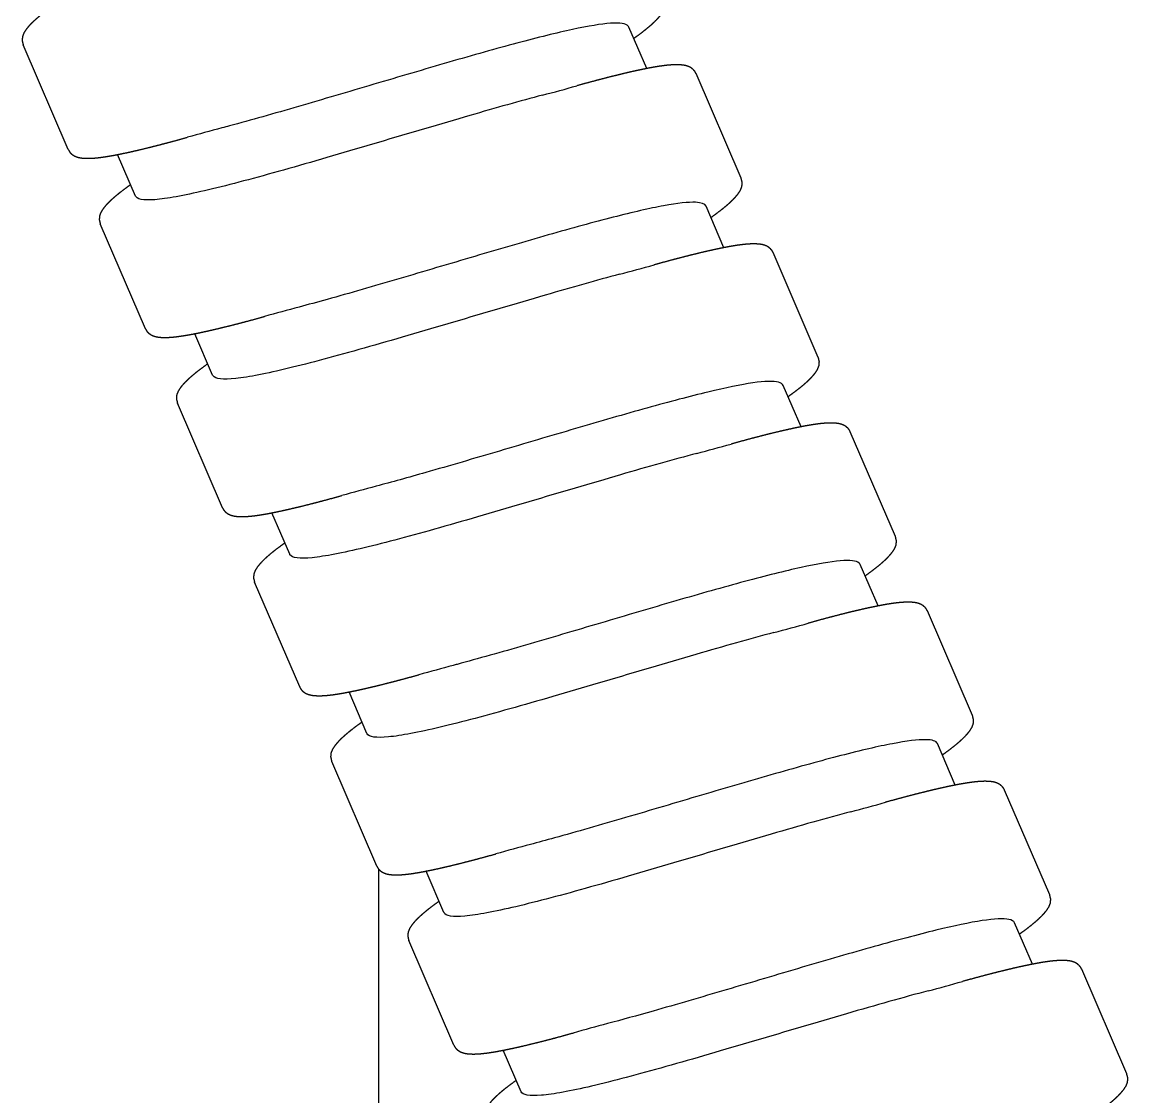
# Model space of a CAD drawing. Extents: x 1919 to 2339, y -1533 to -939.
# Drawn here: x 2257.51 to 2262.61, y -1281.3 to -1276.34 of the extents above; entities that cross this region are included whole.
import ezdxf

# ---------------------------------------------------------------- set-up
doc = ezdxf.new("R2010")
doc.units = 0
doc.header["$LTSCALE"] = 7
doc.header["$MEASUREMENT"] = 0
doc.layers.add('DWG', color=7, linetype='CONTINUOUS')

msp = doc.modelspace()

# ---------------------------------------------------------------- linework, layer by layer
at = {"layer": 'DWG'}
for p, q in [((2260.3937, -1276.5529), (2260.3113, -1276.3617)), ((2257.7239, -1276.9269), (2257.5157, -1276.4435)), ((2260.8295, -1277.0592), (2260.6213, -1276.5759)), ((2258.0339, -1277.1411), (2257.9515, -1276.9498)), ((2260.7497, -1277.3795), (2260.6673, -1277.1883)), ((2258.0798, -1277.7535), (2257.8717, -1277.2701)), ((2261.1855, -1277.8858), (2260.9773, -1277.4025)), ((2258.3899, -1277.9677), (2258.3075, -1277.7764)), ((2261.1057, -1278.2061), (2261.0233, -1278.0149)), ((2258.4358, -1278.5801), (2258.2277, -1278.0967)), ((2261.5415, -1278.7124), (2261.3333, -1278.2291)), ((2258.7459, -1278.7943), (2258.6635, -1278.603)), ((2261.4617, -1279.0327), (2261.3793, -1278.8415)), ((2258.7918, -1279.4067), (2258.5837, -1278.9233)), ((2261.8975, -1279.539), (2261.6893, -1279.0557)), ((2259.1018, -1279.6209), (2259.0195, -1279.4296)), ((2261.8176, -1279.8593), (2261.7353, -1279.6681)), ((2259.1478, -1280.2333), (2258.9397, -1279.7499)), ((2262.2535, -1280.3656), (2262.0453, -1279.8823)), ((2259.1558, -1280.2463), (2259.1558, -1306.701)), ((2259.4578, -1280.4475), (2259.3755, -1280.2562)), ((2262.1736, -1280.6859), (2262.0913, -1280.4947)), ((2259.5038, -1281.0599), (2259.2957, -1280.5765)), ((2262.6094, -1281.1922), (2262.4013, -1280.7089)), ((2259.8138, -1281.2741), (2259.7315, -1281.0828))]:
    msp.add_line(p, q, dxfattribs=at)
for centre, start, end in [((2256.0739, -1262.2507), 284.90111, 285.53358), ((2262.2713, -1291.2521), 104.90111, 105.53358), ((2256.4299, -1263.0773), 284.90111, 285.53358), ((2262.6273, -1292.0787), 104.90111, 105.53358), ((2256.7859, -1263.9039), 284.90111, 285.53358), ((2262.9833, -1292.9053), 104.90111, 105.53358), ((2257.1419, -1264.7305), 284.90111, 285.53358), ((2263.3393, -1293.7319), 104.90111, 105.53358), ((2257.4978, -1265.5571), 284.90111, 285.53358), ((2263.6953, -1294.5585), 104.90111, 105.53358), ((2257.8538, -1266.3837), 284.90111, 285.53358), ((2264.0513, -1295.3851), 104.90111, 105.53358)]:
    msp.add_arc(centre, 14.927, start, end, dxfattribs=at)
for points, degree, knots in [([(2257.6555, -1276.2623), (2257.6535, -1276.2637), (2257.64, -1276.2735), (2257.6271, -1276.283), (2257.6149, -1276.2922), (2257.6034, -1276.3012), (2257.5925, -1276.31), (2257.5823, -1276.3185), (2257.5727, -1276.3269), (2257.5638, -1276.335), (2257.5556, -1276.3429), (2257.548, -1276.3507), (2257.541, -1276.3582), (2257.5292, -1276.3726), (2257.5191, -1276.3882), (2257.5124, -1276.4051), (2257.5107, -1276.4235), (2257.5157, -1276.4435)], 1, [2.573214, 2.573214, 2.597065, 2.768811, 2.940557, 3.112303, 3.284049, 3.455795, 3.627541, 3.799287, 3.971033, 4.142779, 4.314525, 4.486271, 4.801816, 5.11736, 5.432905, 5.74845, 6.063995, 6.063995]), ([(2260.3337, -1276.4139), (2260.3357, -1276.4125), (2260.3492, -1276.4027), (2260.3621, -1276.3932), (2260.3743, -1276.3839), (2260.3858, -1276.3749), (2260.3967, -1276.3662), (2260.4069, -1276.3576), (2260.4165, -1276.3493), (2260.4254, -1276.3412), (2260.4336, -1276.3332), (2260.4412, -1276.3255), (2260.4482, -1276.3179), (2260.46, -1276.3036), (2260.4701, -1276.288), (2260.4769, -1276.271), (2260.4785, -1276.2526), (2260.4735, -1276.2326)], 1, [2.573214, 2.573214, 2.597069, 2.768815, 2.940561, 3.112307, 3.284053, 3.455799, 3.627545, 3.799291, 3.971037, 4.142783, 4.314529, 4.486275, 4.801819, 5.117363, 5.432907, 5.748451, 6.063995, 6.063995]), ([(2260.3113, -1276.3617), (2260.3106, -1276.3599), (2260.3015, -1276.3459), (2260.2432, -1276.3373), (2260.0648, -1276.3668), (2259.8047, -1276.4314), (2259.4852, -1276.5217), (2259.1339, -1276.6256), (2258.7814, -1276.73), (2258.553, -1276.7949), (2258.4444, -1276.824), (2258.4328, -1276.8271)], 3, [75.891536, 75.891536, 75.891536, 75.891536, 75.932049, 76.235777, 76.539505, 76.843234, 77.146962, 77.45069, 77.754418, 78.058146, 78.094827, 78.094827, 78.094827, 78.094827]), ([(2260.6213, -1276.5759), (2260.6182, -1276.5697), (2260.6143, -1276.5641), (2260.6099, -1276.5591), (2260.6051, -1276.5547), (2260.6001, -1276.5509), (2260.5949, -1276.5477), (2260.5898, -1276.5451), (2260.5818, -1276.5419), (2260.5739, -1276.5396), (2260.5658, -1276.5379), (2260.5575, -1276.5368), (2260.549, -1276.5361), (2260.5373, -1276.5356), (2260.5249, -1276.5356), (2260.5117, -1276.5361), (2260.4977, -1276.5371), (2260.4829, -1276.5385), (2260.4673, -1276.5405), (2260.4508, -1276.5428), (2260.4334, -1276.5456), (2260.4152, -1276.5488), (2260.3961, -1276.5524), (2260.3761, -1276.5564), (2260.3569, -1276.5604), (2260.3369, -1276.5648), (2260.3162, -1276.5694), (2260.2947, -1276.5744), (2260.2725, -1276.5797), (2260.2496, -1276.5853), (2260.226, -1276.5912), (2260.2018, -1276.5974), (2260.1769, -1276.6039), (2260.1514, -1276.6106), (2260.1253, -1276.6177), (2260.0986, -1276.6249), (2260.0714, -1276.6324)], 1, [0, 0, 0.098664, 0.197327, 0.295991, 0.394654, 0.493318, 0.591981, 0.690645, 0.844484, 0.998324, 1.152163, 1.306002, 1.459842, 1.661125, 1.862407, 2.06369, 2.264972, 2.466255, 2.667538, 2.86882, 3.070103, 3.271386, 3.472668, 3.673951, 3.858158, 4.042365, 4.226572, 4.410779, 4.594986, 4.779193, 4.9634, 5.147607, 5.331814, 5.516021, 5.700228, 5.884435, 6.068642, 6.068642]), ([(2259.9124, -1276.6757), (2259.8103, -1276.7028), (2259.5674, -1276.7714), (2259.1534, -1276.8945), (2258.7311, -1277.0188), (2258.3719, -1277.1159), (2258.1216, -1277.1661), (2258.0446, -1277.1592), (2258.0345, -1277.1425), (2258.0339, -1277.1411)], 3, [76.829837, 76.829837, 76.829837, 76.829837, 77.153647, 77.522803, 77.891959, 78.261116, 78.630272, 78.999428, 79.033129, 79.033129, 79.033129, 79.033129]), ([(2257.7239, -1276.9269), (2257.727, -1276.9331), (2257.7309, -1276.9387), (2257.7353, -1276.9437), (2257.7401, -1276.9481), (2257.7451, -1276.9519), (2257.7503, -1276.9551), (2257.7554, -1276.9577), (2257.7633, -1276.9608), (2257.7713, -1276.9631), (2257.7794, -1276.9648), (2257.7877, -1276.9659), (2257.7962, -1276.9667), (2257.8078, -1276.9672), (2257.8203, -1276.9672), (2257.8335, -1276.9667), (2257.8475, -1276.9657), (2257.8623, -1276.9642), (2257.8779, -1276.9623), (2257.8944, -1276.9599), (2257.9118, -1276.9571), (2257.93, -1276.9539), (2257.9491, -1276.9503), (2257.9691, -1276.9463), (2257.9883, -1276.9423), (2258.0083, -1276.938), (2258.029, -1276.9333), (2258.0505, -1276.9283), (2258.0727, -1276.923), (2258.0956, -1276.9174), (2258.1192, -1276.9115), (2258.1434, -1276.9053), (2258.1683, -1276.8988), (2258.1938, -1276.8921), (2258.2199, -1276.8851), (2258.2466, -1276.8778), (2258.2738, -1276.8703)], 1, [0, 0, 0.098664, 0.197327, 0.295991, 0.394654, 0.493318, 0.591981, 0.690645, 0.844484, 0.998323, 1.152163, 1.306002, 1.459842, 1.661124, 1.862407, 2.063689, 2.264972, 2.466254, 2.667537, 2.86882, 3.070102, 3.271385, 3.472667, 3.67395, 3.858157, 4.042364, 4.226571, 4.410778, 4.594985, 4.779192, 4.963399, 5.147607, 5.331814, 5.516021, 5.700228, 5.884435, 6.068642, 6.068642]), ([(2258.0114, -1277.0889), (2258.0095, -1277.0903), (2257.996, -1277.1001), (2257.9831, -1277.1096), (2257.9709, -1277.1188), (2257.9594, -1277.1278), (2257.9485, -1277.1366), (2257.9383, -1277.1451), (2257.9287, -1277.1535), (2257.9198, -1277.1616), (2257.9116, -1277.1695), (2257.904, -1277.1773), (2257.897, -1277.1848), (2257.8852, -1277.1992), (2257.8751, -1277.2148), (2257.8683, -1277.2317), (2257.8667, -1277.2501), (2257.8717, -1277.2701)], 1, [2.573214, 2.573214, 2.597066, 2.768812, 2.940558, 3.112304, 3.28405, 3.455796, 3.627542, 3.799288, 3.971034, 4.14278, 4.314526, 4.486272, 4.801816, 5.117361, 5.432906, 5.748451, 6.063995, 6.063995]), ([(2260.6897, -1277.2405), (2260.6917, -1277.2391), (2260.7052, -1277.2293), (2260.7181, -1277.2198), (2260.7303, -1277.2105), (2260.7418, -1277.2015), (2260.7527, -1277.1928), (2260.7629, -1277.1842), (2260.7725, -1277.1759), (2260.7814, -1277.1678), (2260.7896, -1277.1598), (2260.7972, -1277.1521), (2260.8041, -1277.1445), (2260.816, -1277.1302), (2260.8261, -1277.1146), (2260.8328, -1277.0976), (2260.8345, -1277.0792), (2260.8295, -1277.0592)], 1, [2.573214, 2.573214, 2.597068, 2.768814, 2.940559, 3.112305, 3.284051, 3.455797, 3.627543, 3.799289, 3.971035, 4.142781, 4.314527, 4.486273, 4.801818, 5.117362, 5.432906, 5.748451, 6.063995, 6.063995]), ([(2260.6673, -1277.1883), (2260.6626, -1277.1774), (2260.6268, -1277.164), (2260.4863, -1277.18), (2260.2497, -1277.2345), (2259.9461, -1277.3179), (2259.6015, -1277.419), (2259.246, -1277.5247), (2258.9738, -1277.6035), (2258.8304, -1277.6426), (2258.7888, -1277.6537)], 3, [69.608351, 69.608351, 69.608351, 69.608351, 69.857485, 70.161213, 70.464941, 70.76867, 71.072398, 71.376126, 71.679854, 71.811642, 71.811642, 71.811642, 71.811642]), ([(2260.9773, -1277.4025), (2260.9741, -1277.3963), (2260.9703, -1277.3907), (2260.9659, -1277.3857), (2260.9611, -1277.3813), (2260.9561, -1277.3775), (2260.9509, -1277.3743), (2260.9458, -1277.3717), (2260.9378, -1277.3685), (2260.9299, -1277.3662), (2260.9218, -1277.3645), (2260.9135, -1277.3634), (2260.905, -1277.3627), (2260.8933, -1277.3622), (2260.8809, -1277.3622), (2260.8677, -1277.3627), (2260.8537, -1277.3637), (2260.8389, -1277.3651), (2260.8232, -1277.3671), (2260.8068, -1277.3694), (2260.7894, -1277.3722), (2260.7712, -1277.3754), (2260.7521, -1277.379), (2260.7321, -1277.383), (2260.7129, -1277.387), (2260.6929, -1277.3914), (2260.6722, -1277.396), (2260.6507, -1277.401), (2260.6285, -1277.4063), (2260.6056, -1277.4119), (2260.582, -1277.4178), (2260.5578, -1277.424), (2260.5329, -1277.4305), (2260.5074, -1277.4372), (2260.4813, -1277.4443), (2260.4546, -1277.4515), (2260.4274, -1277.459)], 1, [0, 0, 0.098664, 0.197327, 0.295991, 0.394654, 0.493318, 0.591981, 0.690645, 0.844484, 0.998324, 1.152163, 1.306002, 1.459842, 1.661124, 1.862407, 2.06369, 2.264972, 2.466255, 2.667537, 2.86882, 3.070103, 3.271385, 3.472668, 3.673951, 3.858158, 4.042365, 4.226572, 4.410779, 4.594986, 4.779193, 4.9634, 5.147607, 5.331814, 5.516021, 5.700228, 5.884435, 6.068642, 6.068642]), ([(2260.2684, -1277.5023), (2260.1639, -1277.53), (2259.9177, -1277.5996), (2259.5005, -1277.7237), (2259.0789, -1277.8477), (2258.7216, -1277.944), (2258.4739, -1277.9931), (2258.3997, -1277.9853), (2258.3904, -1277.9688), (2258.3899, -1277.9677)], 3, [70.546652, 70.546652, 70.546652, 70.546652, 70.877992, 71.247148, 71.616304, 71.98546, 72.354616, 72.723773, 72.749943, 72.749943, 72.749943, 72.749943]), ([(2258.0798, -1277.7535), (2258.083, -1277.7597), (2258.0869, -1277.7653), (2258.0913, -1277.7703), (2258.096, -1277.7747), (2258.1011, -1277.7785), (2258.1063, -1277.7817), (2258.1114, -1277.7843), (2258.1193, -1277.7874), (2258.1273, -1277.7897), (2258.1354, -1277.7914), (2258.1436, -1277.7925), (2258.1521, -1277.7933), (2258.1638, -1277.7938), (2258.1763, -1277.7938), (2258.1895, -1277.7933), (2258.2035, -1277.7923), (2258.2183, -1277.7908), (2258.2339, -1277.7889), (2258.2504, -1277.7865), (2258.2677, -1277.7837), (2258.286, -1277.7805), (2258.3051, -1277.7769), (2258.3251, -1277.7729), (2258.3443, -1277.7689), (2258.3643, -1277.7646), (2258.385, -1277.7599), (2258.4065, -1277.7549), (2258.4287, -1277.7496), (2258.4516, -1277.744), (2258.4752, -1277.7381), (2258.4994, -1277.7319), (2258.5243, -1277.7255), (2258.5498, -1277.7187), (2258.5759, -1277.7117), (2258.6026, -1277.7044), (2258.6298, -1277.6969)], 1, [0, 0, 0.098664, 0.197327, 0.295991, 0.394654, 0.493318, 0.591981, 0.690645, 0.844484, 0.998324, 1.152163, 1.306002, 1.459842, 1.661124, 1.862407, 2.06369, 2.264972, 2.466255, 2.667537, 2.86882, 3.070103, 3.271385, 3.472668, 3.67395, 3.858158, 4.042365, 4.226572, 4.410779, 4.594986, 4.779193, 4.9634, 5.147607, 5.331814, 5.516021, 5.700228, 5.884435, 6.068642, 6.068642]), ([(2261.0457, -1278.0671), (2261.0477, -1278.0657), (2261.0612, -1278.0559), (2261.0741, -1278.0464), (2261.0863, -1278.0371), (2261.0978, -1278.0281), (2261.1087, -1278.0194), (2261.1189, -1278.0108), (2261.1285, -1278.0025), (2261.1374, -1277.9944), (2261.1456, -1277.9864), (2261.1532, -1277.9787), (2261.1601, -1277.9711), (2261.172, -1277.9568), (2261.1821, -1277.9412), (2261.1888, -1277.9242), (2261.1905, -1277.9058), (2261.1855, -1277.8858)], 1, [2.573214, 2.573214, 2.597066, 2.768812, 2.940558, 3.112304, 3.28405, 3.455796, 3.627542, 3.799288, 3.971034, 4.14278, 4.314526, 4.486272, 4.801817, 5.117361, 5.432906, 5.748451, 6.063995, 6.063995]), ([(2258.3674, -1277.9155), (2258.3655, -1277.9169), (2258.352, -1277.9267), (2258.3391, -1277.9362), (2258.3269, -1277.9454), (2258.3154, -1277.9544), (2258.3045, -1277.9632), (2258.2943, -1277.9717), (2258.2847, -1277.9801), (2258.2758, -1277.9882), (2258.2675, -1277.9961), (2258.26, -1278.0039), (2258.253, -1278.0114), (2258.2412, -1278.0258), (2258.2311, -1278.0414), (2258.2243, -1278.0583), (2258.2226, -1278.0767), (2258.2277, -1278.0967)], 1, [2.573214, 2.573214, 2.597067, 2.768813, 2.940559, 3.112305, 3.284051, 3.455797, 3.627543, 3.799289, 3.971035, 4.142781, 4.314527, 4.486273, 4.801817, 5.117362, 5.432906, 5.748451, 6.063995, 6.063995]), ([(2261.0233, -1278.0149), (2261.0204, -1278.0081), (2260.9988, -1277.9936), (2260.8992, -1277.9969), (2260.6881, -1278.0405), (2260.4029, -1278.1159), (2260.068, -1278.2128), (2259.7126, -1278.3185), (2259.3967, -1278.4112), (2259.2163, -1278.4613), (2259.1448, -1278.4803)], 3, [63.325165, 63.325165, 63.325165, 63.325165, 63.479193, 63.782921, 64.086649, 64.390378, 64.694106, 64.997834, 65.301562, 65.528457, 65.528457, 65.528457, 65.528457]), ([(2261.3333, -1278.2291), (2261.3301, -1278.2229), (2261.3263, -1278.2173), (2261.3219, -1278.2123), (2261.3171, -1278.2079), (2261.3121, -1278.2041), (2261.3069, -1278.2009), (2261.3018, -1278.1983), (2261.2938, -1278.1951), (2261.2859, -1278.1928), (2261.2778, -1278.1911), (2261.2695, -1278.19), (2261.261, -1278.1893), (2261.2493, -1278.1888), (2261.2369, -1278.1888), (2261.2237, -1278.1893), (2261.2097, -1278.1903), (2261.1949, -1278.1917), (2261.1792, -1278.1937), (2261.1628, -1278.196), (2261.1454, -1278.1988), (2261.1272, -1278.202), (2261.1081, -1278.2056), (2261.088, -1278.2096), (2261.0689, -1278.2136), (2261.0489, -1278.218), (2261.0282, -1278.2226), (2261.0067, -1278.2276), (2260.9845, -1278.2329), (2260.9616, -1278.2385), (2260.938, -1278.2444), (2260.9138, -1278.2506), (2260.8889, -1278.2571), (2260.8634, -1278.2638), (2260.8373, -1278.2709), (2260.8106, -1278.2781), (2260.7834, -1278.2856)], 1, [0, 0, 0.098664, 0.197327, 0.295991, 0.394654, 0.493318, 0.591981, 0.690645, 0.844484, 0.998323, 1.152163, 1.306002, 1.459842, 1.661124, 1.862407, 2.063689, 2.264972, 2.466255, 2.667537, 2.86882, 3.070102, 3.271385, 3.472668, 3.67395, 3.858157, 4.042364, 4.226571, 4.410778, 4.594985, 4.779192, 4.9634, 5.147607, 5.331814, 5.516021, 5.700228, 5.884435, 6.068642, 6.068642]), ([(2260.6244, -1278.3289), (2260.5175, -1278.3573), (2260.2681, -1278.4279), (2259.8476, -1278.553), (2259.4268, -1278.6766), (2259.0713, -1278.7722), (2258.8262, -1278.8201), (2258.7549, -1278.8115), (2258.7462, -1278.7951), (2258.7459, -1278.7943)], 3, [64.263466, 64.263466, 64.263466, 64.263466, 64.602336, 64.971492, 65.340648, 65.709805, 66.078961, 66.448117, 66.466758, 66.466758, 66.466758, 66.466758]), ([(2258.4358, -1278.5801), (2258.439, -1278.5863), (2258.4429, -1278.5919), (2258.4473, -1278.5969), (2258.452, -1278.6013), (2258.4571, -1278.6051), (2258.4622, -1278.6083), (2258.4674, -1278.6109), (2258.4753, -1278.614), (2258.4833, -1278.6163), (2258.4914, -1278.618), (2258.4996, -1278.6191), (2258.5081, -1278.6199), (2258.5198, -1278.6204), (2258.5323, -1278.6204), (2258.5455, -1278.6199), (2258.5595, -1278.6189), (2258.5743, -1278.6174), (2258.5899, -1278.6155), (2258.6064, -1278.6131), (2258.6237, -1278.6103), (2258.642, -1278.6071), (2258.6611, -1278.6035), (2258.6811, -1278.5995), (2258.7003, -1278.5955), (2258.7202, -1278.5912), (2258.741, -1278.5865), (2258.7625, -1278.5815), (2258.7847, -1278.5762), (2258.8076, -1278.5706), (2258.8312, -1278.5647), (2258.8554, -1278.5585), (2258.8803, -1278.5521), (2258.9058, -1278.5453), (2258.9319, -1278.5383), (2258.9586, -1278.531), (2258.9858, -1278.5235)], 1, [0, 0, 0.098664, 0.197327, 0.295991, 0.394654, 0.493318, 0.591981, 0.690645, 0.844484, 0.998324, 1.152163, 1.306002, 1.459842, 1.661124, 1.862407, 2.06369, 2.264972, 2.466255, 2.667538, 2.86882, 3.070103, 3.271386, 3.472668, 3.673951, 3.858158, 4.042365, 4.226572, 4.410779, 4.594986, 4.779193, 4.9634, 5.147607, 5.331814, 5.516021, 5.700228, 5.884435, 6.068642, 6.068642]), ([(2261.4017, -1278.8937), (2261.4037, -1278.8923), (2261.4172, -1278.8825), (2261.4301, -1278.873), (2261.4423, -1278.8637), (2261.4538, -1278.8547), (2261.4647, -1278.846), (2261.4749, -1278.8374), (2261.4845, -1278.8291), (2261.4934, -1278.821), (2261.5016, -1278.813), (2261.5092, -1278.8053), (2261.5161, -1278.7977), (2261.528, -1278.7834), (2261.5381, -1278.7678), (2261.5448, -1278.7508), (2261.5465, -1278.7324), (2261.5415, -1278.7124)], 1, [2.573214, 2.573214, 2.597065, 2.768811, 2.940557, 3.112303, 3.284049, 3.455795, 3.627541, 3.799287, 3.971033, 4.142779, 4.314525, 4.486271, 4.801816, 5.117361, 5.432905, 5.74845, 6.063995, 6.063995]), ([(2258.7234, -1278.7421), (2258.7215, -1278.7435), (2258.7079, -1278.7533), (2258.6951, -1278.7628), (2258.6829, -1278.772), (2258.6714, -1278.781), (2258.6605, -1278.7898), (2258.6503, -1278.7983), (2258.6407, -1278.8067), (2258.6318, -1278.8148), (2258.6235, -1278.8227), (2258.6159, -1278.8305), (2258.609, -1278.838), (2258.5972, -1278.8524), (2258.5871, -1278.868), (2258.5803, -1278.8849), (2258.5786, -1278.9033), (2258.5837, -1278.9233)], 1, [2.573214, 2.573214, 2.597069, 2.768815, 2.940561, 3.112307, 3.284053, 3.455799, 3.627545, 3.79929, 3.971036, 4.142782, 4.314528, 4.486274, 4.801819, 5.117363, 5.432907, 5.748451, 6.063995, 6.063995]), ([(2261.3793, -1278.8415), (2261.3782, -1278.8389), (2261.3674, -1278.8247), (2261.303, -1278.8178), (2261.1192, -1278.8496), (2260.8548, -1278.9161), (2260.5325, -1279.0075), (2260.1802, -1279.1119), (2259.8286, -1279.2159), (2259.6087, -1279.2781), (2259.5065, -1279.3053), (2259.5008, -1279.3069)], 3, [57.04198, 57.04198, 57.04198, 57.04198, 57.100901, 57.404629, 57.708357, 58.012085, 58.315814, 58.619542, 58.92327, 59.226998, 59.245271, 59.245271, 59.245271, 59.245271]), ([(2261.6893, -1279.0557), (2261.6861, -1279.0495), (2261.6823, -1279.0439), (2261.6779, -1279.0389), (2261.6731, -1279.0345), (2261.6681, -1279.0307), (2261.6629, -1279.0275), (2261.6578, -1279.0249), (2261.6498, -1279.0217), (2261.6418, -1279.0194), (2261.6338, -1279.0177), (2261.6255, -1279.0166), (2261.617, -1279.0159), (2261.6053, -1279.0154), (2261.5929, -1279.0154), (2261.5797, -1279.0159), (2261.5657, -1279.0169), (2261.5509, -1279.0183), (2261.5352, -1279.0203), (2261.5188, -1279.0226), (2261.5014, -1279.0254), (2261.4832, -1279.0286), (2261.4641, -1279.0322), (2261.444, -1279.0362), (2261.4249, -1279.0402), (2261.4049, -1279.0446), (2261.3842, -1279.0492), (2261.3627, -1279.0542), (2261.3405, -1279.0595), (2261.3176, -1279.0651), (2261.294, -1279.071), (2261.2697, -1279.0772), (2261.2449, -1279.0837), (2261.2194, -1279.0904), (2261.1933, -1279.0975), (2261.1666, -1279.1047), (2261.1394, -1279.1122)], 1, [0, 0, 0.098664, 0.197327, 0.295991, 0.394654, 0.493318, 0.591981, 0.690645, 0.844484, 0.998323, 1.152163, 1.306002, 1.459841, 1.661124, 1.862406, 2.063689, 2.264972, 2.466254, 2.667537, 2.868819, 3.070102, 3.271384, 3.472667, 3.67395, 3.858157, 4.042364, 4.226571, 4.410778, 4.594985, 4.779192, 4.963399, 5.147606, 5.331813, 5.516021, 5.700228, 5.884435, 6.068642, 6.068642]), ([(2260.9804, -1279.1555), (2260.8712, -1279.1845), (2260.6185, -1279.2561), (2260.1947, -1279.3822), (2259.7747, -1279.5055), (2259.4211, -1279.6003), (2259.1786, -1279.6471), (2259.11, -1279.6377), (2259.1021, -1279.6214), (2259.1018, -1279.6209)], 3, [57.980281, 57.980281, 57.980281, 57.980281, 58.326681, 58.695837, 59.064993, 59.434149, 59.803305, 60.172462, 60.183573, 60.183573, 60.183573, 60.183573]), ([(2258.7918, -1279.4067), (2258.795, -1279.4129), (2258.7989, -1279.4185), (2258.8032, -1279.4235), (2258.808, -1279.4279), (2258.8131, -1279.4317), (2258.8182, -1279.4349), (2258.8234, -1279.4375), (2258.8313, -1279.4406), (2258.8393, -1279.443), (2258.8474, -1279.4446), (2258.8556, -1279.4457), (2258.8641, -1279.4465), (2258.8758, -1279.447), (2258.8883, -1279.447), (2258.9015, -1279.4465), (2258.9155, -1279.4455), (2258.9303, -1279.444), (2258.9459, -1279.4421), (2258.9624, -1279.4397), (2258.9797, -1279.4369), (2258.9979, -1279.4337), (2259.0171, -1279.4301), (2259.0371, -1279.4261), (2259.0563, -1279.4221), (2259.0762, -1279.4178), (2259.097, -1279.4131), (2259.1184, -1279.4081), (2259.1406, -1279.4028), (2259.1636, -1279.3972), (2259.1871, -1279.3913), (2259.2114, -1279.3851), (2259.2363, -1279.3787), (2259.2618, -1279.3719), (2259.2879, -1279.3649), (2259.3146, -1279.3576), (2259.3418, -1279.3501)], 1, [0, 0, 0.098664, 0.197327, 0.295991, 0.394654, 0.493318, 0.591982, 0.690645, 0.844485, 0.998324, 1.152163, 1.306003, 1.459842, 1.661125, 1.862407, 2.06369, 2.264973, 2.466255, 2.667538, 2.868821, 3.070103, 3.271386, 3.472669, 3.673951, 3.858158, 4.042365, 4.226572, 4.410779, 4.594986, 4.779193, 4.9634, 5.147607, 5.331814, 5.516021, 5.700228, 5.884435, 6.068642, 6.068642]), ([(2261.7577, -1279.7203), (2261.7597, -1279.7189), (2261.7732, -1279.7091), (2261.786, -1279.6996), (2261.7982, -1279.6903), (2261.8098, -1279.6813), (2261.8207, -1279.6726), (2261.8309, -1279.664), (2261.8405, -1279.6557), (2261.8494, -1279.6476), (2261.8576, -1279.6396), (2261.8652, -1279.6319), (2261.8721, -1279.6243), (2261.884, -1279.61), (2261.8941, -1279.5944), (2261.9008, -1279.5774), (2261.9025, -1279.559), (2261.8975, -1279.539)], 1, [2.573214, 2.573214, 2.597095, 2.768841, 2.940587, 3.112333, 3.284079, 3.455825, 3.627571, 3.799317, 3.971063, 4.142808, 4.314554, 4.4863, 4.801839, 5.117378, 5.432917, 5.748456, 6.063995, 6.063995]), ([(2259.0794, -1279.5687), (2259.0775, -1279.5701), (2259.0639, -1279.5799), (2259.0511, -1279.5894), (2259.0389, -1279.5986), (2259.0273, -1279.6076), (2259.0165, -1279.6164), (2259.0062, -1279.6249), (2258.9967, -1279.6333), (2258.9878, -1279.6414), (2258.9795, -1279.6493), (2258.9719, -1279.6571), (2258.965, -1279.6646), (2258.9532, -1279.679), (2258.9431, -1279.6946), (2258.9363, -1279.7115), (2258.9346, -1279.7299), (2258.9397, -1279.7499)], 1, [2.573214, 2.573214, 2.59707, 2.768816, 2.940562, 3.112308, 3.284054, 3.4558, 3.627546, 3.799292, 3.971038, 4.142784, 4.31453, 4.486276, 4.80182, 5.117364, 5.432907, 5.748451, 6.063995, 6.063995]), ([(2261.7353, -1279.6681), (2261.7302, -1279.6564), (2261.6912, -1279.6434), (2261.5423, -1279.6621), (2261.301, -1279.7187), (2260.994, -1279.8035), (2260.6479, -1279.9052), (2260.2927, -1280.0108), (2260.0291, -1280.0868), (2259.8925, -1280.124), (2259.8568, -1280.1335)], 3, [50.758795, 50.758795, 50.758795, 50.758795, 51.026337, 51.330065, 51.633793, 51.937522, 52.24125, 52.544978, 52.848706, 52.962086, 52.962086, 52.962086, 52.962086]), ([(2262.0453, -1279.8823), (2262.0421, -1279.8761), (2262.0383, -1279.8705), (2262.0339, -1279.8655), (2262.0291, -1279.8611), (2262.0241, -1279.8573), (2262.0189, -1279.8541), (2262.0137, -1279.8515), (2262.0058, -1279.8483), (2261.9978, -1279.846), (2261.9898, -1279.8443), (2261.9815, -1279.8432), (2261.973, -1279.8425), (2261.9613, -1279.842), (2261.9489, -1279.842), (2261.9357, -1279.8425), (2261.9217, -1279.8435), (2261.9069, -1279.845), (2261.8912, -1279.8469), (2261.8747, -1279.8492), (2261.8574, -1279.852), (2261.8392, -1279.8552), (2261.8201, -1279.8588), (2261.8, -1279.8628), (2261.7809, -1279.8668), (2261.7609, -1279.8712), (2261.7402, -1279.8758), (2261.7187, -1279.8808), (2261.6965, -1279.8861), (2261.6736, -1279.8917), (2261.65, -1279.8976), (2261.6257, -1279.9038), (2261.6009, -1279.9103), (2261.5753, -1279.9171), (2261.5492, -1279.9241), (2261.5226, -1279.9313), (2261.4953, -1279.9388)], 1, [0, 0, 0.098664, 0.197327, 0.295991, 0.394654, 0.493318, 0.591981, 0.690645, 0.844484, 0.998323, 1.152163, 1.306002, 1.459841, 1.661124, 1.862406, 2.063689, 2.264971, 2.466254, 2.667536, 2.868819, 3.070102, 3.271384, 3.472667, 3.673949, 3.858156, 4.042363, 4.226571, 4.410778, 4.594985, 4.779192, 4.963399, 5.147606, 5.331813, 5.51602, 5.700228, 5.884435, 6.068642, 6.068642]), ([(2261.3363, -1279.9821), (2261.2248, -1280.0117), (2260.9688, -1280.0844), (2260.5418, -1280.2115), (2260.1227, -1280.3344), (2259.7709, -1280.4284), (2259.5311, -1280.4741), (2259.4652, -1280.4639), (2259.4579, -1280.4476), (2259.4578, -1280.4475)], 3, [51.697096, 51.697096, 51.697096, 51.697096, 52.051025, 52.420181, 52.789337, 53.158494, 53.52765, 53.896806, 53.900387, 53.900387, 53.900387, 53.900387]), ([(2259.1478, -1280.2333), (2259.151, -1280.2395), (2259.1549, -1280.2451), (2259.1592, -1280.2501), (2259.164, -1280.2545), (2259.1691, -1280.2583), (2259.1742, -1280.2615), (2259.1794, -1280.2641), (2259.1873, -1280.2672), (2259.1953, -1280.2696), (2259.2034, -1280.2712), (2259.2116, -1280.2723), (2259.2201, -1280.2731), (2259.2318, -1280.2736), (2259.2443, -1280.2736), (2259.2575, -1280.2731), (2259.2715, -1280.2721), (2259.2863, -1280.2706), (2259.3019, -1280.2687), (2259.3184, -1280.2663), (2259.3357, -1280.2635), (2259.3539, -1280.2603), (2259.3731, -1280.2567), (2259.3931, -1280.2527), (2259.4123, -1280.2487), (2259.4322, -1280.2444), (2259.453, -1280.2397), (2259.4744, -1280.2347), (2259.4966, -1280.2294), (2259.5195, -1280.2238), (2259.5431, -1280.2179), (2259.5674, -1280.2117), (2259.5923, -1280.2053), (2259.6178, -1280.1985), (2259.6439, -1280.1915), (2259.6706, -1280.1842), (2259.6978, -1280.1767)], 1, [0, 0, 0.098664, 0.197327, 0.295991, 0.394654, 0.493318, 0.591982, 0.690645, 0.844485, 0.998324, 1.152163, 1.306003, 1.459842, 1.661125, 1.862408, 2.06369, 2.264973, 2.466256, 2.667538, 2.868821, 3.070104, 3.271386, 3.472669, 3.673952, 3.858159, 4.042366, 4.226573, 4.41078, 4.594986, 4.779193, 4.9634, 5.147607, 5.331814, 5.516021, 5.700228, 5.884435, 6.068642, 6.068642]), ([(2259.4354, -1280.3953), (2259.4334, -1280.3967), (2259.4199, -1280.4065), (2259.4071, -1280.416), (2259.3949, -1280.4252), (2259.3833, -1280.4342), (2259.3725, -1280.443), (2259.3622, -1280.4515), (2259.3527, -1280.4599), (2259.3438, -1280.468), (2259.3355, -1280.4759), (2259.3279, -1280.4837), (2259.321, -1280.4912), (2259.3092, -1280.5056), (2259.2991, -1280.5212), (2259.2923, -1280.5381), (2259.2906, -1280.5565), (2259.2957, -1280.5765)], 1, [2.573214, 2.573214, 2.597072, 2.768818, 2.940563, 3.112309, 3.284055, 3.455801, 3.627547, 3.799293, 3.971039, 4.142785, 4.314531, 4.486277, 4.801821, 5.117364, 5.432908, 5.748452, 6.063995, 6.063995]), ([(2262.1137, -1280.5469), (2262.1157, -1280.5455), (2262.1292, -1280.5357), (2262.142, -1280.5262), (2262.1542, -1280.5169), (2262.1658, -1280.5079), (2262.1767, -1280.4992), (2262.1869, -1280.4906), (2262.1964, -1280.4823), (2262.2054, -1280.4742), (2262.2136, -1280.4662), (2262.2212, -1280.4585), (2262.2281, -1280.4509), (2262.2399, -1280.4366), (2262.2501, -1280.421), (2262.2568, -1280.404), (2262.2585, -1280.3856), (2262.2535, -1280.3656)], 1, [2.573214, 2.573214, 2.597094, 2.76884, 2.940586, 3.112332, 3.284078, 3.455824, 3.627569, 3.799315, 3.971061, 4.142807, 4.314553, 4.486299, 4.801838, 5.117378, 5.432917, 5.748456, 6.063995, 6.063995]), ([(2262.0913, -1280.4947), (2262.088, -1280.4871), (2262.064, -1280.4727), (2261.9569, -1280.4783), (2261.7407, -1280.524), (2261.4517, -1280.6011), (2261.1147, -1280.6989), (2260.759, -1280.8047), (2260.4515, -1280.8947), (2260.2785, -1280.9426), (2260.2128, -1280.9601)], 3, [44.475609, 44.475609, 44.475609, 44.475609, 44.648045, 44.951773, 45.255501, 45.559229, 45.862958, 46.166686, 46.470414, 46.678901, 46.678901, 46.678901, 46.678901]), ([(2262.4013, -1280.7089), (2262.3981, -1280.7027), (2262.3943, -1280.6971), (2262.3899, -1280.6921), (2262.3851, -1280.6877), (2262.3801, -1280.6839), (2262.3749, -1280.6807), (2262.3697, -1280.6781), (2262.3618, -1280.6749), (2262.3538, -1280.6726), (2262.3458, -1280.6709), (2262.3375, -1280.6698), (2262.329, -1280.6691), (2262.3173, -1280.6686), (2262.3049, -1280.6686), (2262.2916, -1280.6691), (2262.2776, -1280.6701), (2262.2628, -1280.6716), (2262.2472, -1280.6735), (2262.2307, -1280.6758), (2262.2134, -1280.6786), (2262.1952, -1280.6818), (2262.1761, -1280.6854), (2262.156, -1280.6894), (2262.1368, -1280.6934), (2262.1169, -1280.6978), (2262.0962, -1280.7024), (2262.0747, -1280.7074), (2262.0525, -1280.7127), (2262.0296, -1280.7183), (2262.006, -1280.7242), (2261.9817, -1280.7304), (2261.9568, -1280.7369), (2261.9313, -1280.7437), (2261.9052, -1280.7507), (2261.8786, -1280.7579), (2261.8513, -1280.7654)], 1, [0, 0, 0.098663, 0.197327, 0.29599, 0.394654, 0.493317, 0.591981, 0.690644, 0.844484, 0.998323, 1.152162, 1.306002, 1.459841, 1.661124, 1.862406, 2.063689, 2.264971, 2.466254, 2.667536, 2.868819, 3.070101, 3.271384, 3.472666, 3.673949, 3.858156, 4.042363, 4.22657, 4.410777, 4.594985, 4.779192, 4.963399, 5.147606, 5.331813, 5.51602, 5.700228, 5.884435, 6.068642, 6.068642]), ([(2261.6923, -1280.8087), (2261.5784, -1280.839), (2261.3192, -1280.9126), (2260.889, -1281.0407), (2260.4706, -1281.1633), (2260.1207, -1281.2564), (2259.8844, -1281.3008), (2259.8207, -1281.2901), (2259.8138, -1281.2741)], 3, [45.41391, 45.41391, 45.41391, 45.41391, 45.77537, 46.144526, 46.513682, 46.882838, 47.251994, 47.617202, 47.617202, 47.617202, 47.617202]), ([(2259.5038, -1281.0599), (2259.507, -1281.0661), (2259.5108, -1281.0717), (2259.5152, -1281.0767), (2259.52, -1281.0811), (2259.5251, -1281.0849), (2259.5302, -1281.0881), (2259.5354, -1281.0907), (2259.5433, -1281.0938), (2259.5513, -1281.0962), (2259.5594, -1281.0978), (2259.5676, -1281.099), (2259.5761, -1281.0997), (2259.5878, -1281.1002), (2259.6002, -1281.1002), (2259.6135, -1281.0997), (2259.6275, -1281.0987), (2259.6423, -1281.0972), (2259.6579, -1281.0953), (2259.6744, -1281.0929), (2259.6917, -1281.0901), (2259.7099, -1281.0869), (2259.729, -1281.0833), (2259.7491, -1281.0793), (2259.7683, -1281.0753), (2259.7882, -1281.071), (2259.8089, -1281.0663), (2259.8304, -1281.0613), (2259.8526, -1281.056), (2259.8755, -1281.0504), (2259.8991, -1281.0445), (2259.9234, -1281.0383), (2259.9483, -1281.0319), (2259.9738, -1281.0251), (2259.9999, -1281.0181), (2260.0265, -1281.0108), (2260.0538, -1281.0033)], 1, [0, 0, 0.098664, 0.197327, 0.295991, 0.394654, 0.493318, 0.591982, 0.690645, 0.844485, 0.998324, 1.152164, 1.306003, 1.459842, 1.661125, 1.862408, 2.06369, 2.264973, 2.466256, 2.667539, 2.868821, 3.070104, 3.271387, 3.47267, 3.673952, 3.858159, 4.042366, 4.226573, 4.41078, 4.594987, 4.779194, 4.963401, 5.147607, 5.331814, 5.516021, 5.700228, 5.884435, 6.068642, 6.068642]), ([(2259.7914, -1281.2219), (2259.7894, -1281.2233), (2259.7759, -1281.2331), (2259.7631, -1281.2426), (2259.7509, -1281.2518), (2259.7393, -1281.2608), (2259.7284, -1281.2696), (2259.7182, -1281.2781), (2259.7087, -1281.2865), (2259.6998, -1281.2946), (2259.6915, -1281.3025), (2259.6839, -1281.3103), (2259.677, -1281.3178), (2259.6652, -1281.3322), (2259.655, -1281.3478), (2259.6483, -1281.3647), (2259.6466, -1281.3831), (2259.6516, -1281.4031)], 1, [2.573214, 2.573214, 2.597073, 2.768819, 2.940565, 3.112311, 3.284057, 3.455803, 3.627549, 3.799295, 3.971041, 4.142787, 4.314533, 4.486279, 4.801822, 5.117365, 5.432909, 5.748452, 6.063995, 6.063995]), ([(2262.4697, -1281.3735), (2262.4717, -1281.3721), (2262.4852, -1281.3623), (2262.498, -1281.3528), (2262.5102, -1281.3435), (2262.5218, -1281.3345), (2262.5326, -1281.3258), (2262.5429, -1281.3172), (2262.5524, -1281.3089), (2262.5613, -1281.3008), (2262.5696, -1281.2928), (2262.5772, -1281.2851), (2262.5841, -1281.2775), (2262.5959, -1281.2632), (2262.6061, -1281.2476), (2262.6128, -1281.2306), (2262.6145, -1281.2122), (2262.6094, -1281.1922)], 1, [2.573214, 2.573214, 2.597093, 2.768839, 2.940584, 3.11233, 3.284076, 3.455822, 3.627568, 3.799314, 3.97106, 4.142806, 4.314552, 4.486298, 4.801837, 5.117377, 5.432916, 5.748456, 6.063995, 6.063995])]:
    msp.add_open_spline(points, degree=degree, knots=knots, dxfattribs=at)

doc.saveas('drawing.dxf')
